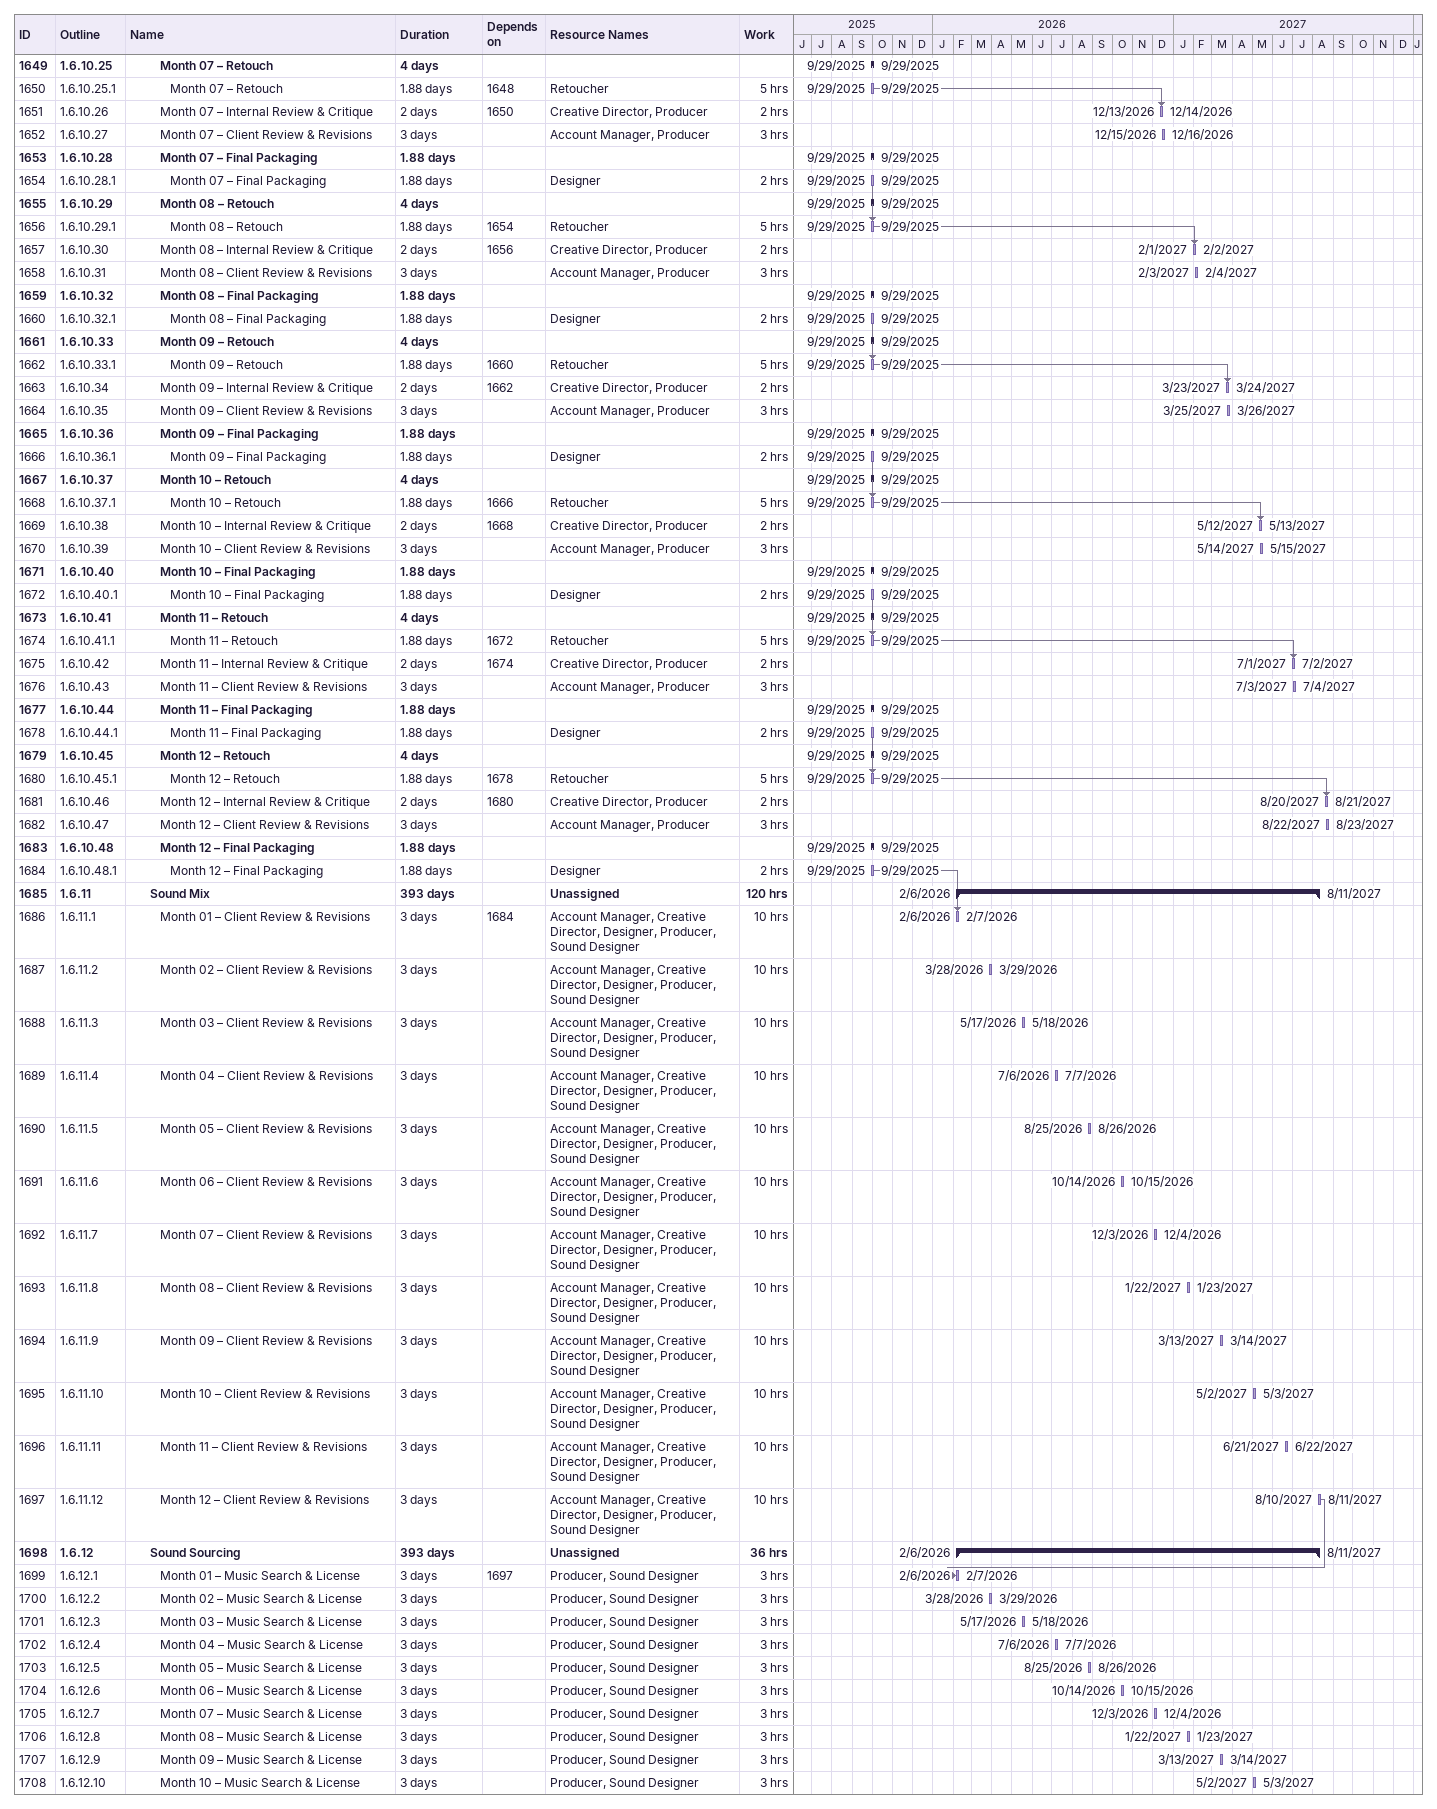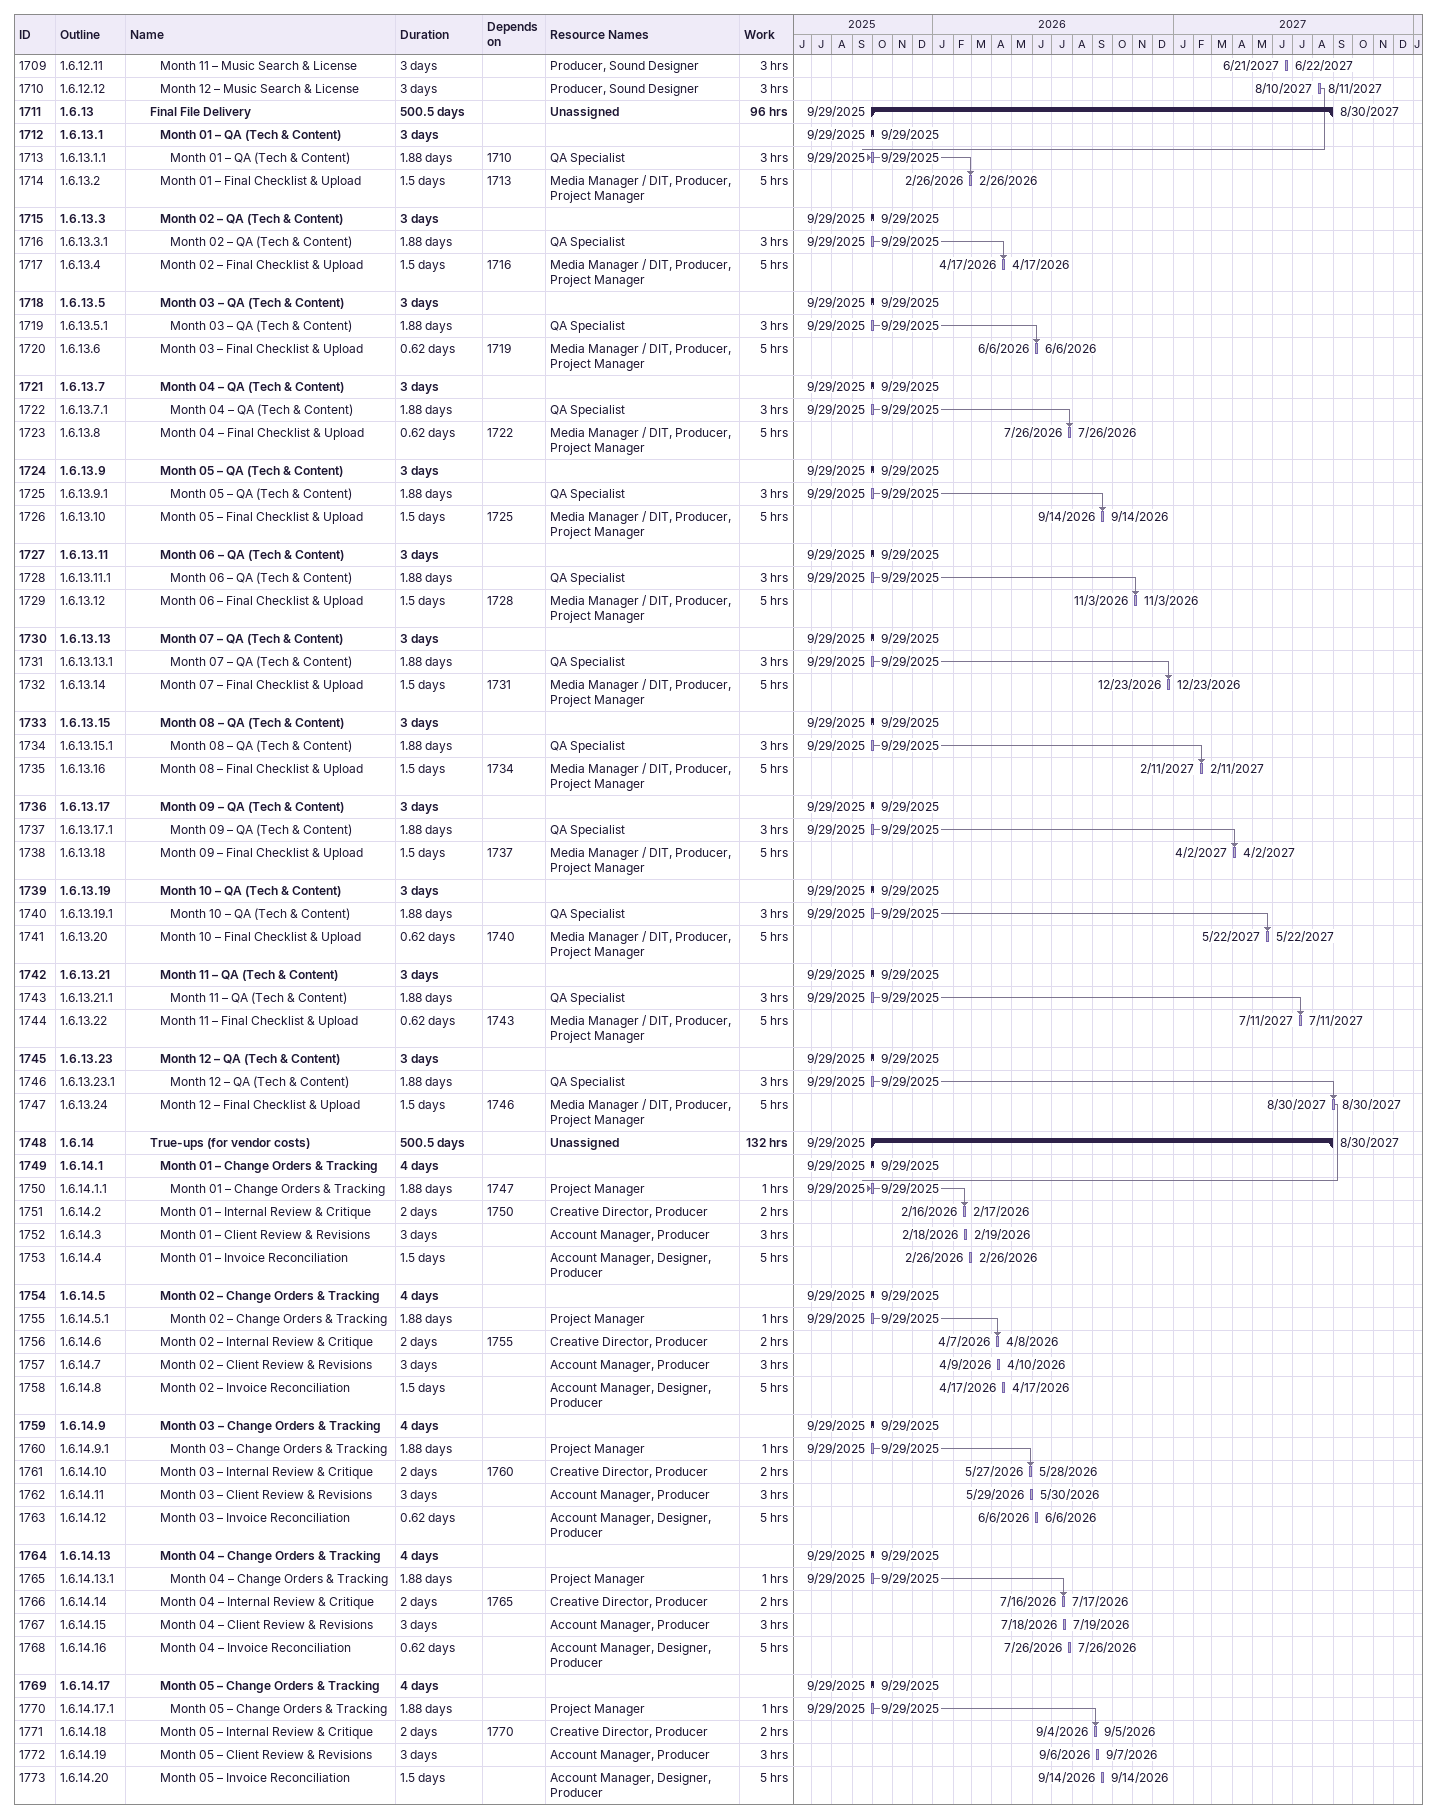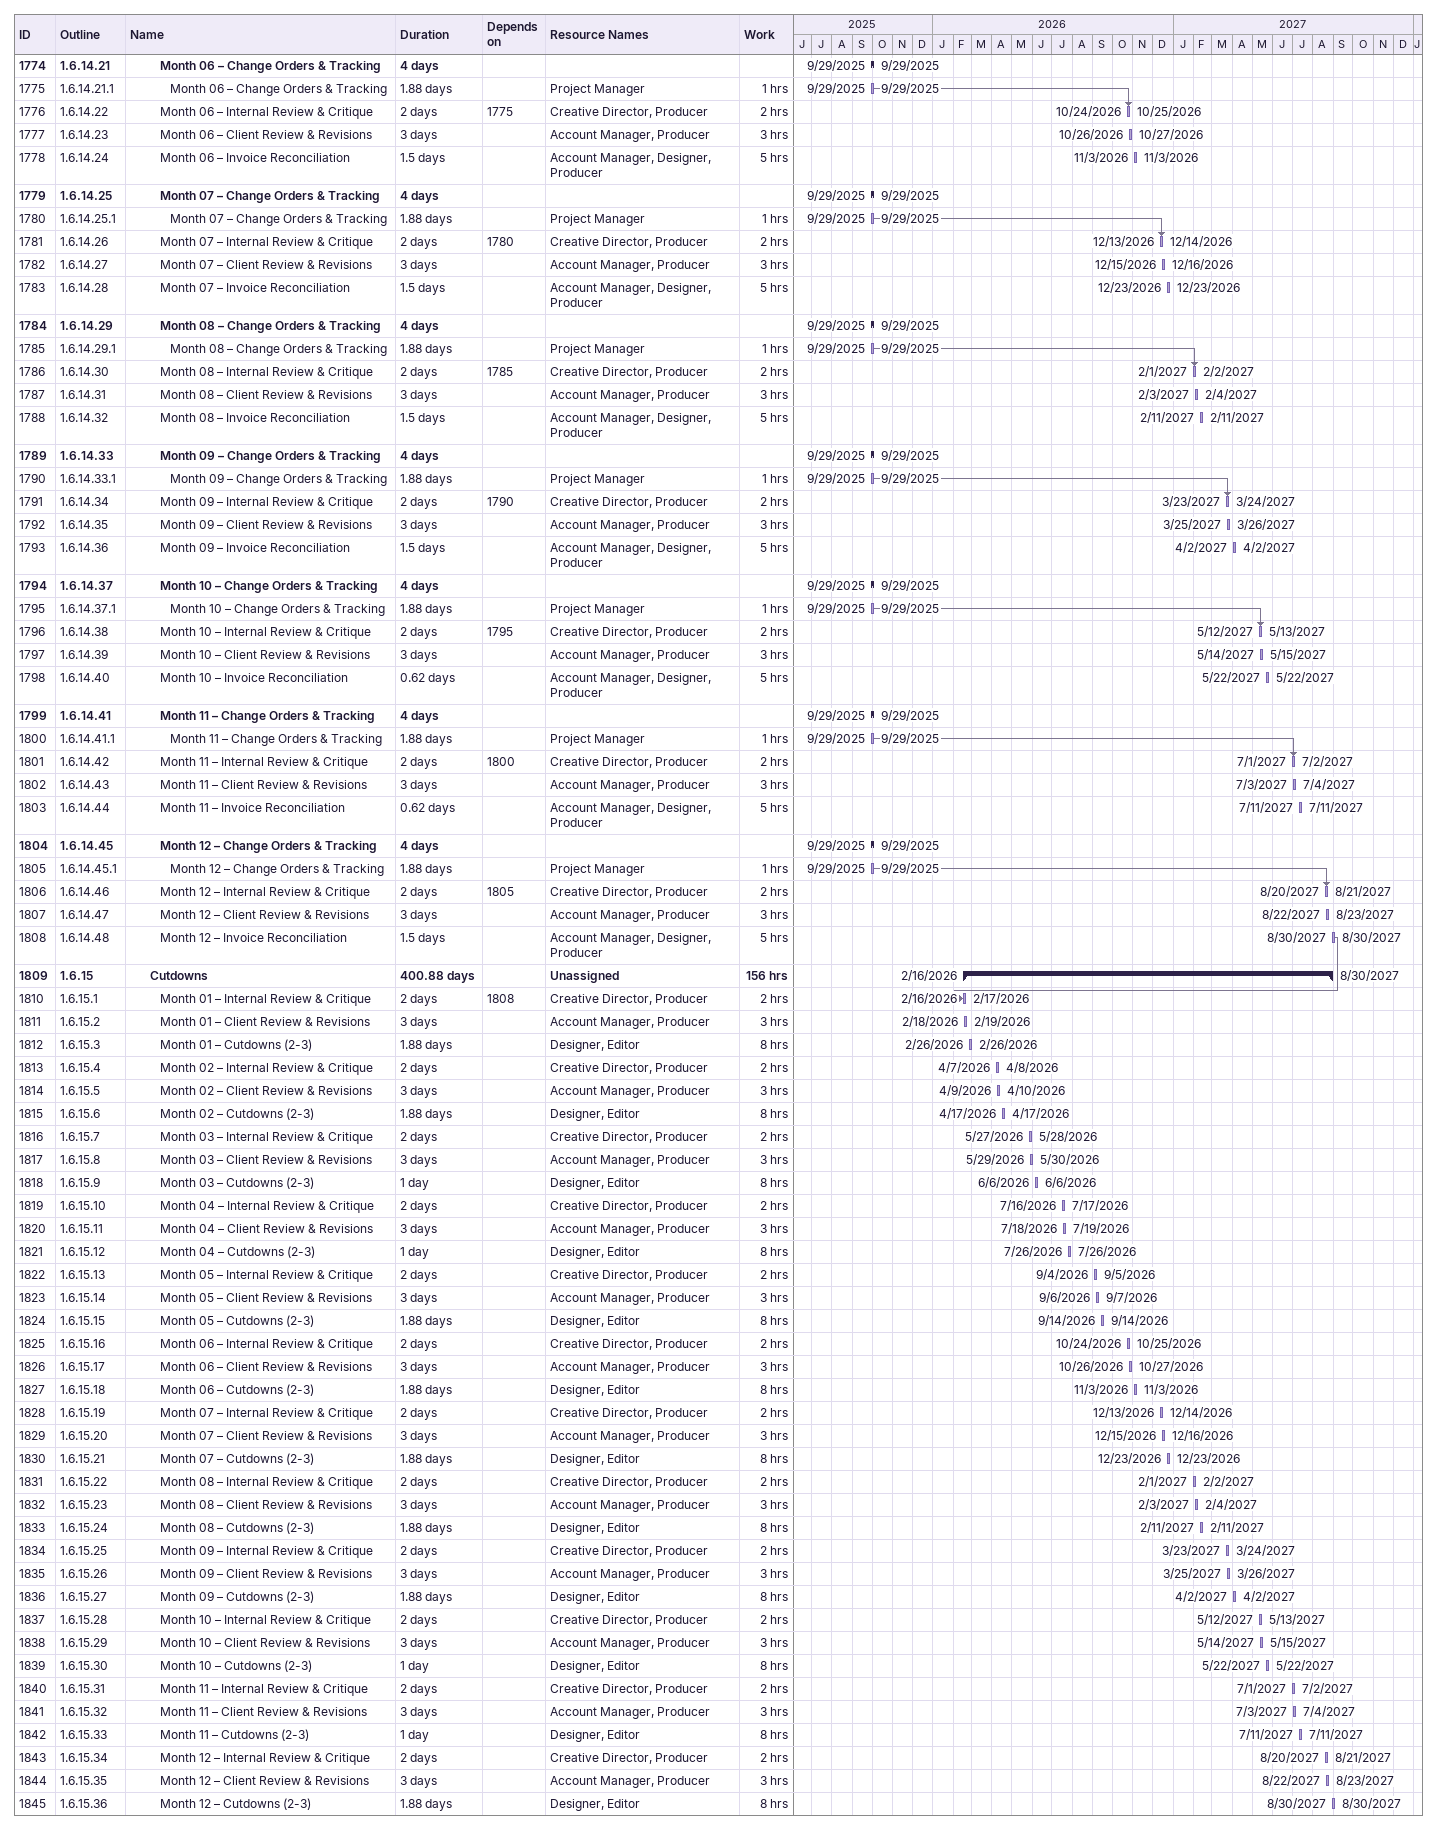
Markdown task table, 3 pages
| ID | WBS | Task | Duration | Start | Finish | Predecessors | Resources | Work (h) |
|---|---|---|---|---|---|---|---|---|
| 1649 | 1.6.10.25 | **Month 07 – Retouch** | 4d | 2025-09-29 | 2025-09-29 |  |  |  |
| 1650 | 1.6.10.25.1 | Month 07 – Retouch | 1.88d | 2025-09-29 | 2025-09-29 | 1648 | Retoucher | 5 |
| 1651 | 1.6.10.26 | Month 07 – Internal Review & Critique | 2d | 2026-12-13 | 2026-12-14 | 1650 | Creative Director, Producer | 2 |
| 1652 | 1.6.10.27 | Month 07 – Client Review & Revisions | 3d | 2026-12-15 | 2026-12-16 |  | Account Manager, Producer | 3 |
| 1653 | 1.6.10.28 | **Month 07 – Final Packaging** | 1.88d | 2025-09-29 | 2025-09-29 |  |  |  |
| 1654 | 1.6.10.28.1 | Month 07 – Final Packaging | 1.88d | 2025-09-29 | 2025-09-29 |  | Designer | 2 |
| 1655 | 1.6.10.29 | **Month 08 – Retouch** | 4d | 2025-09-29 | 2025-09-29 |  |  |  |
| 1656 | 1.6.10.29.1 | Month 08 – Retouch | 1.88d | 2025-09-29 | 2025-09-29 | 1654 | Retoucher | 5 |
| 1657 | 1.6.10.30 | Month 08 – Internal Review & Critique | 2d | 2027-02-01 | 2027-02-02 | 1656 | Creative Director, Producer | 2 |
| 1658 | 1.6.10.31 | Month 08 – Client Review & Revisions | 3d | 2027-02-03 | 2027-02-04 |  | Account Manager, Producer | 3 |
| 1659 | 1.6.10.32 | **Month 08 – Final Packaging** | 1.88d | 2025-09-29 | 2025-09-29 |  |  |  |
| 1660 | 1.6.10.32.1 | Month 08 – Final Packaging | 1.88d | 2025-09-29 | 2025-09-29 |  | Designer | 2 |
| 1661 | 1.6.10.33 | **Month 09 – Retouch** | 4d | 2025-09-29 | 2025-09-29 |  |  |  |
| 1662 | 1.6.10.33.1 | Month 09 – Retouch | 1.88d | 2025-09-29 | 2025-09-29 | 1660 | Retoucher | 5 |
| 1663 | 1.6.10.34 | Month 09 – Internal Review & Critique | 2d | 2027-03-23 | 2027-03-24 | 1662 | Creative Director, Producer | 2 |
| 1664 | 1.6.10.35 | Month 09 – Client Review & Revisions | 3d | 2027-03-25 | 2027-03-26 |  | Account Manager, Producer | 3 |
| 1665 | 1.6.10.36 | **Month 09 – Final Packaging** | 1.88d | 2025-09-29 | 2025-09-29 |  |  |  |
| 1666 | 1.6.10.36.1 | Month 09 – Final Packaging | 1.88d | 2025-09-29 | 2025-09-29 |  | Designer | 2 |
| 1667 | 1.6.10.37 | **Month 10 – Retouch** | 4d | 2025-09-29 | 2025-09-29 |  |  |  |
| 1668 | 1.6.10.37.1 | Month 10 – Retouch | 1.88d | 2025-09-29 | 2025-09-29 | 1666 | Retoucher | 5 |
| 1669 | 1.6.10.38 | Month 10 – Internal Review & Critique | 2d | 2027-05-12 | 2027-05-13 | 1668 | Creative Director, Producer | 2 |
| 1670 | 1.6.10.39 | Month 10 – Client Review & Revisions | 3d | 2027-05-14 | 2027-05-15 |  | Account Manager, Producer | 3 |
| 1671 | 1.6.10.40 | **Month 10 – Final Packaging** | 1.88d | 2025-09-29 | 2025-09-29 |  |  |  |
| 1672 | 1.6.10.40.1 | Month 10 – Final Packaging | 1.88d | 2025-09-29 | 2025-09-29 |  | Designer | 2 |
| 1673 | 1.6.10.41 | **Month 11 – Retouch** | 4d | 2025-09-29 | 2025-09-29 |  |  |  |
| 1674 | 1.6.10.41.1 | Month 11 – Retouch | 1.88d | 2025-09-29 | 2025-09-29 | 1672 | Retoucher | 5 |
| 1675 | 1.6.10.42 | Month 11 – Internal Review & Critique | 2d | 2027-07-01 | 2027-07-02 | 1674 | Creative Director, Producer | 2 |
| 1676 | 1.6.10.43 | Month 11 – Client Review & Revisions | 3d | 2027-07-03 | 2027-07-04 |  | Account Manager, Producer | 3 |
| 1677 | 1.6.10.44 | **Month 11 – Final Packaging** | 1.88d | 2025-09-29 | 2025-09-29 |  |  |  |
| 1678 | 1.6.10.44.1 | Month 11 – Final Packaging | 1.88d | 2025-09-29 | 2025-09-29 |  | Designer | 2 |
| 1679 | 1.6.10.45 | **Month 12 – Retouch** | 4d | 2025-09-29 | 2025-09-29 |  |  |  |
| 1680 | 1.6.10.45.1 | Month 12 – Retouch | 1.88d | 2025-09-29 | 2025-09-29 | 1678 | Retoucher | 5 |
| 1681 | 1.6.10.46 | Month 12 – Internal Review & Critique | 2d | 2027-08-20 | 2027-08-21 | 1680 | Creative Director, Producer | 2 |
| 1682 | 1.6.10.47 | Month 12 – Client Review & Revisions | 3d | 2027-08-22 | 2027-08-23 |  | Account Manager, Producer | 3 |
| 1683 | 1.6.10.48 | **Month 12 – Final Packaging** | 1.88d | 2025-09-29 | 2025-09-29 |  |  |  |
| 1684 | 1.6.10.48.1 | Month 12 – Final Packaging | 1.88d | 2025-09-29 | 2025-09-29 |  | Designer | 2 |
| 1685 | 1.6.11 | **Sound Mix** | 393d | 2026-02-06 | 2027-08-11 |  | Unassigned | 120 |
| 1686 | 1.6.11.1 | Month 01 – Client Review & Revisions | 3d | 2026-02-06 | 2026-02-07 | 1684 | Account Manager, Creative Director, Designer, Producer, Sound Designer | 10 |
| 1687 | 1.6.11.2 | Month 02 – Client Review & Revisions | 3d | 2026-03-28 | 2026-03-29 |  | Account Manager, Creative Director, Designer, Producer, Sound Designer | 10 |
| 1688 | 1.6.11.3 | Month 03 – Client Review & Revisions | 3d | 2026-05-17 | 2026-05-18 |  | Account Manager, Creative Director, Designer, Producer, Sound Designer | 10 |
| 1689 | 1.6.11.4 | Month 04 – Client Review & Revisions | 3d | 2026-07-06 | 2026-07-07 |  | Account Manager, Creative Director, Designer, Producer, Sound Designer | 10 |
| 1690 | 1.6.11.5 | Month 05 – Client Review & Revisions | 3d | 2026-08-25 | 2026-08-26 |  | Account Manager, Creative Director, Designer, Producer, Sound Designer | 10 |
| 1691 | 1.6.11.6 | Month 06 – Client Review & Revisions | 3d | 2026-10-14 | 2026-10-15 |  | Account Manager, Creative Director, Designer, Producer, Sound Designer | 10 |
| 1692 | 1.6.11.7 | Month 07 – Client Review & Revisions | 3d | 2026-12-03 | 2026-12-04 |  | Account Manager, Creative Director, Designer, Producer, Sound Designer | 10 |
| 1693 | 1.6.11.8 | Month 08 – Client Review & Revisions | 3d | 2027-01-22 | 2027-01-23 |  | Account Manager, Creative Director, Designer, Producer, Sound Designer | 10 |
| 1694 | 1.6.11.9 | Month 09 – Client Review & Revisions | 3d | 2027-03-13 | 2027-03-14 |  | Account Manager, Creative Director, Designer, Producer, Sound Designer | 10 |
| 1695 | 1.6.11.10 | Month 10 – Client Review & Revisions | 3d | 2027-05-02 | 2027-05-03 |  | Account Manager, Creative Director, Designer, Producer, Sound Designer | 10 |
| 1696 | 1.6.11.11 | Month 11 – Client Review & Revisions | 3d | 2027-06-21 | 2027-06-22 |  | Account Manager, Creative Director, Designer, Producer, Sound Designer | 10 |
| 1697 | 1.6.11.12 | Month 12 – Client Review & Revisions | 3d | 2027-08-10 | 2027-08-11 |  | Account Manager, Creative Director, Designer, Producer, Sound Designer | 10 |
| 1698 | 1.6.12 | **Sound Sourcing** | 393d | 2026-02-06 | 2027-08-11 |  | Unassigned | 36 |
| 1699 | 1.6.12.1 | Month 01 – Music Search & License | 3d | 2026-02-06 | 2026-02-07 | 1697 | Producer, Sound Designer | 3 |
| 1700 | 1.6.12.2 | Month 02 – Music Search & License | 3d | 2026-03-28 | 2026-03-29 |  | Producer, Sound Designer | 3 |
| 1701 | 1.6.12.3 | Month 03 – Music Search & License | 3d | 2026-05-17 | 2026-05-18 |  | Producer, Sound Designer | 3 |
| 1702 | 1.6.12.4 | Month 04 – Music Search & License | 3d | 2026-07-06 | 2026-07-07 |  | Producer, Sound Designer | 3 |
| 1703 | 1.6.12.5 | Month 05 – Music Search & License | 3d | 2026-08-25 | 2026-08-26 |  | Producer, Sound Designer | 3 |
| 1704 | 1.6.12.6 | Month 06 – Music Search & License | 3d | 2026-10-14 | 2026-10-15 |  | Producer, Sound Designer | 3 |
| 1705 | 1.6.12.7 | Month 07 – Music Search & License | 3d | 2026-12-03 | 2026-12-04 |  | Producer, Sound Designer | 3 |
| 1706 | 1.6.12.8 | Month 08 – Music Search & License | 3d | 2027-01-22 | 2027-01-23 |  | Producer, Sound Designer | 3 |
| 1707 | 1.6.12.9 | Month 09 – Music Search & License | 3d | 2027-03-13 | 2027-03-14 |  | Producer, Sound Designer | 3 |
| 1708 | 1.6.12.10 | Month 10 – Music Search & License | 3d | 2027-05-02 | 2027-05-03 |  | Producer, Sound Designer | 3 |
| 1709 | 1.6.12.11 | Month 11 – Music Search & License | 3d | 2027-06-21 | 2027-06-22 |  | Producer, Sound Designer | 3 |
| 1710 | 1.6.12.12 | Month 12 – Music Search & License | 3d | 2027-08-10 | 2027-08-11 |  | Producer, Sound Designer | 3 |
| 1711 | 1.6.13 | **Final File Delivery** | 500.5d | 2025-09-29 | 2027-08-30 |  | Unassigned | 96 |
| 1712 | 1.6.13.1 | **Month 01 – QA (Tech & Content)** | 3d | 2025-09-29 | 2025-09-29 |  |  |  |
| 1713 | 1.6.13.1.1 | Month 01 – QA (Tech & Content) | 1.88d | 2025-09-29 | 2025-09-29 | 1710 | QA Specialist | 3 |
| 1714 | 1.6.13.2 | Month 01 – Final Checklist & Upload | 1.5d | 2026-02-26 | 2026-02-26 | 1713 | Media Manager / DIT, Producer, Project Manager | 5 |
| 1715 | 1.6.13.3 | **Month 02 – QA (Tech & Content)** | 3d | 2025-09-29 | 2025-09-29 |  |  |  |
| 1716 | 1.6.13.3.1 | Month 02 – QA (Tech & Content) | 1.88d | 2025-09-29 | 2025-09-29 |  | QA Specialist | 3 |
| 1717 | 1.6.13.4 | Month 02 – Final Checklist & Upload | 1.5d | 2026-04-17 | 2026-04-17 | 1716 | Media Manager / DIT, Producer, Project Manager | 5 |
| 1718 | 1.6.13.5 | **Month 03 – QA (Tech & Content)** | 3d | 2025-09-29 | 2025-09-29 |  |  |  |
| 1719 | 1.6.13.5.1 | Month 03 – QA (Tech & Content) | 1.88d | 2025-09-29 | 2025-09-29 |  | QA Specialist | 3 |
| 1720 | 1.6.13.6 | Month 03 – Final Checklist & Upload | 0.62d | 2026-06-06 | 2026-06-06 | 1719 | Media Manager / DIT, Producer, Project Manager | 5 |
| 1721 | 1.6.13.7 | **Month 04 – QA (Tech & Content)** | 3d | 2025-09-29 | 2025-09-29 |  |  |  |
| 1722 | 1.6.13.7.1 | Month 04 – QA (Tech & Content) | 1.88d | 2025-09-29 | 2025-09-29 |  | QA Specialist | 3 |
| 1723 | 1.6.13.8 | Month 04 – Final Checklist & Upload | 0.62d | 2026-07-26 | 2026-07-26 | 1722 | Media Manager / DIT, Producer, Project Manager | 5 |
| 1724 | 1.6.13.9 | **Month 05 – QA (Tech & Content)** | 3d | 2025-09-29 | 2025-09-29 |  |  |  |
| 1725 | 1.6.13.9.1 | Month 05 – QA (Tech & Content) | 1.88d | 2025-09-29 | 2025-09-29 |  | QA Specialist | 3 |
| 1726 | 1.6.13.10 | Month 05 – Final Checklist & Upload | 1.5d | 2026-09-14 | 2026-09-14 | 1725 | Media Manager / DIT, Producer, Project Manager | 5 |
| 1727 | 1.6.13.11 | **Month 06 – QA (Tech & Content)** | 3d | 2025-09-29 | 2025-09-29 |  |  |  |
| 1728 | 1.6.13.11.1 | Month 06 – QA (Tech & Content) | 1.88d | 2025-09-29 | 2025-09-29 |  | QA Specialist | 3 |
| 1729 | 1.6.13.12 | Month 06 – Final Checklist & Upload | 1.5d | 2026-11-03 | 2026-11-03 | 1728 | Media Manager / DIT, Producer, Project Manager | 5 |
| 1730 | 1.6.13.13 | **Month 07 – QA (Tech & Content)** | 3d | 2025-09-29 | 2025-09-29 |  |  |  |
| 1731 | 1.6.13.13.1 | Month 07 – QA (Tech & Content) | 1.88d | 2025-09-29 | 2025-09-29 |  | QA Specialist | 3 |
| 1732 | 1.6.13.14 | Month 07 – Final Checklist & Upload | 1.5d | 2026-12-23 | 2026-12-23 | 1731 | Media Manager / DIT, Producer, Project Manager | 5 |
| 1733 | 1.6.13.15 | **Month 08 – QA (Tech & Content)** | 3d | 2025-09-29 | 2025-09-29 |  |  |  |
| 1734 | 1.6.13.15.1 | Month 08 – QA (Tech & Content) | 1.88d | 2025-09-29 | 2025-09-29 |  | QA Specialist | 3 |
| 1735 | 1.6.13.16 | Month 08 – Final Checklist & Upload | 1.5d | 2027-02-11 | 2027-02-11 | 1734 | Media Manager / DIT, Producer, Project Manager | 5 |
| 1736 | 1.6.13.17 | **Month 09 – QA (Tech & Content)** | 3d | 2025-09-29 | 2025-09-29 |  |  |  |
| 1737 | 1.6.13.17.1 | Month 09 – QA (Tech & Content) | 1.88d | 2025-09-29 | 2025-09-29 |  | QA Specialist | 3 |
| 1738 | 1.6.13.18 | Month 09 – Final Checklist & Upload | 1.5d | 2027-04-02 | 2027-04-02 | 1737 | Media Manager / DIT, Producer, Project Manager | 5 |
| 1739 | 1.6.13.19 | **Month 10 – QA (Tech & Content)** | 3d | 2025-09-29 | 2025-09-29 |  |  |  |
| 1740 | 1.6.13.19.1 | Month 10 – QA (Tech & Content) | 1.88d | 2025-09-29 | 2025-09-29 |  | QA Specialist | 3 |
| 1741 | 1.6.13.20 | Month 10 – Final Checklist & Upload | 0.62d | 2027-05-22 | 2027-05-22 | 1740 | Media Manager / DIT, Producer, Project Manager | 5 |
| 1742 | 1.6.13.21 | **Month 11 – QA (Tech & Content)** | 3d | 2025-09-29 | 2025-09-29 |  |  |  |
| 1743 | 1.6.13.21.1 | Month 11 – QA (Tech & Content) | 1.88d | 2025-09-29 | 2025-09-29 |  | QA Specialist | 3 |
| 1744 | 1.6.13.22 | Month 11 – Final Checklist & Upload | 0.62d | 2027-07-11 | 2027-07-11 | 1743 | Media Manager / DIT, Producer, Project Manager | 5 |
| 1745 | 1.6.13.23 | **Month 12 – QA (Tech & Content)** | 3d | 2025-09-29 | 2025-09-29 |  |  |  |
| 1746 | 1.6.13.23.1 | Month 12 – QA (Tech & Content) | 1.88d | 2025-09-29 | 2025-09-29 |  | QA Specialist | 3 |
| 1747 | 1.6.13.24 | Month 12 – Final Checklist & Upload | 1.5d | 2027-08-30 | 2027-08-30 | 1746 | Media Manager / DIT, Producer, Project Manager | 5 |
| 1748 | 1.6.14 | **True-ups (for vendor costs)** | 500.5d | 2025-09-29 | 2027-08-30 |  | Unassigned | 132 |
| 1749 | 1.6.14.1 | **Month 01 – Change Orders & Tracking** | 4d | 2025-09-29 | 2025-09-29 |  |  |  |
| 1750 | 1.6.14.1.1 | Month 01 – Change Orders & Tracking | 1.88d | 2025-09-29 | 2025-09-29 | 1747 | Project Manager | 1 |
| 1751 | 1.6.14.2 | Month 01 – Internal Review & Critique | 2d | 2026-02-16 | 2026-02-17 | 1750 | Creative Director, Producer | 2 |
| 1752 | 1.6.14.3 | Month 01 – Client Review & Revisions | 3d | 2026-02-18 | 2026-02-19 |  | Account Manager, Producer | 3 |
| 1753 | 1.6.14.4 | Month 01 – Invoice Reconciliation | 1.5d | 2026-02-26 | 2026-02-26 |  | Account Manager, Designer, Producer | 5 |
| 1754 | 1.6.14.5 | **Month 02 – Change Orders & Tracking** | 4d | 2025-09-29 | 2025-09-29 |  |  |  |
| 1755 | 1.6.14.5.1 | Month 02 – Change Orders & Tracking | 1.88d | 2025-09-29 | 2025-09-29 |  | Project Manager | 1 |
| 1756 | 1.6.14.6 | Month 02 – Internal Review & Critique | 2d | 2026-04-07 | 2026-04-08 | 1755 | Creative Director, Producer | 2 |
| 1757 | 1.6.14.7 | Month 02 – Client Review & Revisions | 3d | 2026-04-09 | 2026-04-10 |  | Account Manager, Producer | 3 |
| 1758 | 1.6.14.8 | Month 02 – Invoice Reconciliation | 1.5d | 2026-04-17 | 2026-04-17 |  | Account Manager, Designer, Producer | 5 |
| 1759 | 1.6.14.9 | **Month 03 – Change Orders & Tracking** | 4d | 2025-09-29 | 2025-09-29 |  |  |  |
| 1760 | 1.6.14.9.1 | Month 03 – Change Orders & Tracking | 1.88d | 2025-09-29 | 2025-09-29 |  | Project Manager | 1 |
| 1761 | 1.6.14.10 | Month 03 – Internal Review & Critique | 2d | 2026-05-27 | 2026-05-28 | 1760 | Creative Director, Producer | 2 |
| 1762 | 1.6.14.11 | Month 03 – Client Review & Revisions | 3d | 2026-05-29 | 2026-05-30 |  | Account Manager, Producer | 3 |
| 1763 | 1.6.14.12 | Month 03 – Invoice Reconciliation | 0.62d | 2026-06-06 | 2026-06-06 |  | Account Manager, Designer, Producer | 5 |
| 1764 | 1.6.14.13 | **Month 04 – Change Orders & Tracking** | 4d | 2025-09-29 | 2025-09-29 |  |  |  |
| 1765 | 1.6.14.13.1 | Month 04 – Change Orders & Tracking | 1.88d | 2025-09-29 | 2025-09-29 |  | Project Manager | 1 |
| 1766 | 1.6.14.14 | Month 04 – Internal Review & Critique | 2d | 2026-07-16 | 2026-07-17 | 1765 | Creative Director, Producer | 2 |
| 1767 | 1.6.14.15 | Month 04 – Client Review & Revisions | 3d | 2026-07-18 | 2026-07-19 |  | Account Manager, Producer | 3 |
| 1768 | 1.6.14.16 | Month 04 – Invoice Reconciliation | 0.62d | 2026-07-26 | 2026-07-26 |  | Account Manager, Designer, Producer | 5 |
| 1769 | 1.6.14.17 | **Month 05 – Change Orders & Tracking** | 4d | 2025-09-29 | 2025-09-29 |  |  |  |
| 1770 | 1.6.14.17.1 | Month 05 – Change Orders & Tracking | 1.88d | 2025-09-29 | 2025-09-29 |  | Project Manager | 1 |
| 1771 | 1.6.14.18 | Month 05 – Internal Review & Critique | 2d | 2026-09-04 | 2026-09-05 | 1770 | Creative Director, Producer | 2 |
| 1772 | 1.6.14.19 | Month 05 – Client Review & Revisions | 3d | 2026-09-06 | 2026-09-07 |  | Account Manager, Producer | 3 |
| 1773 | 1.6.14.20 | Month 05 – Invoice Reconciliation | 1.5d | 2026-09-14 | 2026-09-14 |  | Account Manager, Designer, Producer | 5 |
| 1774 | 1.6.14.21 | **Month 06 – Change Orders & Tracking** | 4d | 2025-09-29 | 2025-09-29 |  |  |  |
| 1775 | 1.6.14.21.1 | Month 06 – Change Orders & Tracking | 1.88d | 2025-09-29 | 2025-09-29 |  | Project Manager | 1 |
| 1776 | 1.6.14.22 | Month 06 – Internal Review & Critique | 2d | 2026-10-24 | 2026-10-25 | 1775 | Creative Director, Producer | 2 |
| 1777 | 1.6.14.23 | Month 06 – Client Review & Revisions | 3d | 2026-10-26 | 2026-10-27 |  | Account Manager, Producer | 3 |
| 1778 | 1.6.14.24 | Month 06 – Invoice Reconciliation | 1.5d | 2026-11-03 | 2026-11-03 |  | Account Manager, Designer, Producer | 5 |
| 1779 | 1.6.14.25 | **Month 07 – Change Orders & Tracking** | 4d | 2025-09-29 | 2025-09-29 |  |  |  |
| 1780 | 1.6.14.25.1 | Month 07 – Change Orders & Tracking | 1.88d | 2025-09-29 | 2025-09-29 |  | Project Manager | 1 |
| 1781 | 1.6.14.26 | Month 07 – Internal Review & Critique | 2d | 2026-12-13 | 2026-12-14 | 1780 | Creative Director, Producer | 2 |
| 1782 | 1.6.14.27 | Month 07 – Client Review & Revisions | 3d | 2026-12-15 | 2026-12-16 |  | Account Manager, Producer | 3 |
| 1783 | 1.6.14.28 | Month 07 – Invoice Reconciliation | 1.5d | 2026-12-23 | 2026-12-23 |  | Account Manager, Designer, Producer | 5 |
| 1784 | 1.6.14.29 | **Month 08 – Change Orders & Tracking** | 4d | 2025-09-29 | 2025-09-29 |  |  |  |
| 1785 | 1.6.14.29.1 | Month 08 – Change Orders & Tracking | 1.88d | 2025-09-29 | 2025-09-29 |  | Project Manager | 1 |
| 1786 | 1.6.14.30 | Month 08 – Internal Review & Critique | 2d | 2027-02-01 | 2027-02-02 | 1785 | Creative Director, Producer | 2 |
| 1787 | 1.6.14.31 | Month 08 – Client Review & Revisions | 3d | 2027-02-03 | 2027-02-04 |  | Account Manager, Producer | 3 |
| 1788 | 1.6.14.32 | Month 08 – Invoice Reconciliation | 1.5d | 2027-02-11 | 2027-02-11 |  | Account Manager, Designer, Producer | 5 |
| 1789 | 1.6.14.33 | **Month 09 – Change Orders & Tracking** | 4d | 2025-09-29 | 2025-09-29 |  |  |  |
| 1790 | 1.6.14.33.1 | Month 09 – Change Orders & Tracking | 1.88d | 2025-09-29 | 2025-09-29 |  | Project Manager | 1 |
| 1791 | 1.6.14.34 | Month 09 – Internal Review & Critique | 2d | 2027-03-23 | 2027-03-24 | 1790 | Creative Director, Producer | 2 |
| 1792 | 1.6.14.35 | Month 09 – Client Review & Revisions | 3d | 2027-03-25 | 2027-03-26 |  | Account Manager, Producer | 3 |
| 1793 | 1.6.14.36 | Month 09 – Invoice Reconciliation | 1.5d | 2027-04-02 | 2027-04-02 |  | Account Manager, Designer, Producer | 5 |
| 1794 | 1.6.14.37 | **Month 10 – Change Orders & Tracking** | 4d | 2025-09-29 | 2025-09-29 |  |  |  |
| 1795 | 1.6.14.37.1 | Month 10 – Change Orders & Tracking | 1.88d | 2025-09-29 | 2025-09-29 |  | Project Manager | 1 |
| 1796 | 1.6.14.38 | Month 10 – Internal Review & Critique | 2d | 2027-05-12 | 2027-05-13 | 1795 | Creative Director, Producer | 2 |
| 1797 | 1.6.14.39 | Month 10 – Client Review & Revisions | 3d | 2027-05-14 | 2027-05-15 |  | Account Manager, Producer | 3 |
| 1798 | 1.6.14.40 | Month 10 – Invoice Reconciliation | 0.62d | 2027-05-22 | 2027-05-22 |  | Account Manager, Designer, Producer | 5 |
| 1799 | 1.6.14.41 | **Month 11 – Change Orders & Tracking** | 4d | 2025-09-29 | 2025-09-29 |  |  |  |
| 1800 | 1.6.14.41.1 | Month 11 – Change Orders & Tracking | 1.88d | 2025-09-29 | 2025-09-29 |  | Project Manager | 1 |
| 1801 | 1.6.14.42 | Month 11 – Internal Review & Critique | 2d | 2027-07-01 | 2027-07-02 | 1800 | Creative Director, Producer | 2 |
| 1802 | 1.6.14.43 | Month 11 – Client Review & Revisions | 3d | 2027-07-03 | 2027-07-04 |  | Account Manager, Producer | 3 |
| 1803 | 1.6.14.44 | Month 11 – Invoice Reconciliation | 0.62d | 2027-07-11 | 2027-07-11 |  | Account Manager, Designer, Producer | 5 |
| 1804 | 1.6.14.45 | **Month 12 – Change Orders & Tracking** | 4d | 2025-09-29 | 2025-09-29 |  |  |  |
| 1805 | 1.6.14.45.1 | Month 12 – Change Orders & Tracking | 1.88d | 2025-09-29 | 2025-09-29 |  | Project Manager | 1 |
| 1806 | 1.6.14.46 | Month 12 – Internal Review & Critique | 2d | 2027-08-20 | 2027-08-21 | 1805 | Creative Director, Producer | 2 |
| 1807 | 1.6.14.47 | Month 12 – Client Review & Revisions | 3d | 2027-08-22 | 2027-08-23 |  | Account Manager, Producer | 3 |
| 1808 | 1.6.14.48 | Month 12 – Invoice Reconciliation | 1.5d | 2027-08-30 | 2027-08-30 |  | Account Manager, Designer, Producer | 5 |
| 1809 | 1.6.15 | **Cutdowns** | 400.88d | 2026-02-16 | 2027-08-30 |  | Unassigned | 156 |
| 1810 | 1.6.15.1 | Month 01 – Internal Review & Critique | 2d | 2026-02-16 | 2026-02-17 | 1808 | Creative Director, Producer | 2 |
| 1811 | 1.6.15.2 | Month 01 – Client Review & Revisions | 3d | 2026-02-18 | 2026-02-19 |  | Account Manager, Producer | 3 |
| 1812 | 1.6.15.3 | Month 01 – Cutdowns (2-3) | 1.88d | 2026-02-26 | 2026-02-26 |  | Designer, Editor | 8 |
| 1813 | 1.6.15.4 | Month 02 – Internal Review & Critique | 2d | 2026-04-07 | 2026-04-08 |  | Creative Director, Producer | 2 |
| 1814 | 1.6.15.5 | Month 02 – Client Review & Revisions | 3d | 2026-04-09 | 2026-04-10 |  | Account Manager, Producer | 3 |
| 1815 | 1.6.15.6 | Month 02 – Cutdowns (2-3) | 1.88d | 2026-04-17 | 2026-04-17 |  | Designer, Editor | 8 |
| 1816 | 1.6.15.7 | Month 03 – Internal Review & Critique | 2d | 2026-05-27 | 2026-05-28 |  | Creative Director, Producer | 2 |
| 1817 | 1.6.15.8 | Month 03 – Client Review & Revisions | 3d | 2026-05-29 | 2026-05-30 |  | Account Manager, Producer | 3 |
| 1818 | 1.6.15.9 | Month 03 – Cutdowns (2-3) | 1d | 2026-06-06 | 2026-06-06 |  | Designer, Editor | 8 |
| 1819 | 1.6.15.10 | Month 04 – Internal Review & Critique | 2d | 2026-07-16 | 2026-07-17 |  | Creative Director, Producer | 2 |
| 1820 | 1.6.15.11 | Month 04 – Client Review & Revisions | 3d | 2026-07-18 | 2026-07-19 |  | Account Manager, Producer | 3 |
| 1821 | 1.6.15.12 | Month 04 – Cutdowns (2-3) | 1d | 2026-07-26 | 2026-07-26 |  | Designer, Editor | 8 |
| 1822 | 1.6.15.13 | Month 05 – Internal Review & Critique | 2d | 2026-09-04 | 2026-09-05 |  | Creative Director, Producer | 2 |
| 1823 | 1.6.15.14 | Month 05 – Client Review & Revisions | 3d | 2026-09-06 | 2026-09-07 |  | Account Manager, Producer | 3 |
| 1824 | 1.6.15.15 | Month 05 – Cutdowns (2-3) | 1.88d | 2026-09-14 | 2026-09-14 |  | Designer, Editor | 8 |
| 1825 | 1.6.15.16 | Month 06 – Internal Review & Critique | 2d | 2026-10-24 | 2026-10-25 |  | Creative Director, Producer | 2 |
| 1826 | 1.6.15.17 | Month 06 – Client Review & Revisions | 3d | 2026-10-26 | 2026-10-27 |  | Account Manager, Producer | 3 |
| 1827 | 1.6.15.18 | Month 06 – Cutdowns (2-3) | 1.88d | 2026-11-03 | 2026-11-03 |  | Designer, Editor | 8 |
| 1828 | 1.6.15.19 | Month 07 – Internal Review & Critique | 2d | 2026-12-13 | 2026-12-14 |  | Creative Director, Producer | 2 |
| 1829 | 1.6.15.20 | Month 07 – Client Review & Revisions | 3d | 2026-12-15 | 2026-12-16 |  | Account Manager, Producer | 3 |
| 1830 | 1.6.15.21 | Month 07 – Cutdowns (2-3) | 1.88d | 2026-12-23 | 2026-12-23 |  | Designer, Editor | 8 |
| 1831 | 1.6.15.22 | Month 08 – Internal Review & Critique | 2d | 2027-02-01 | 2027-02-02 |  | Creative Director, Producer | 2 |
| 1832 | 1.6.15.23 | Month 08 – Client Review & Revisions | 3d | 2027-02-03 | 2027-02-04 |  | Account Manager, Producer | 3 |
| 1833 | 1.6.15.24 | Month 08 – Cutdowns (2-3) | 1.88d | 2027-02-11 | 2027-02-11 |  | Designer, Editor | 8 |
| 1834 | 1.6.15.25 | Month 09 – Internal Review & Critique | 2d | 2027-03-23 | 2027-03-24 |  | Creative Director, Producer | 2 |
| 1835 | 1.6.15.26 | Month 09 – Client Review & Revisions | 3d | 2027-03-25 | 2027-03-26 |  | Account Manager, Producer | 3 |
| 1836 | 1.6.15.27 | Month 09 – Cutdowns (2-3) | 1.88d | 2027-04-02 | 2027-04-02 |  | Designer, Editor | 8 |
| 1837 | 1.6.15.28 | Month 10 – Internal Review & Critique | 2d | 2027-05-12 | 2027-05-13 |  | Creative Director, Producer | 2 |
| 1838 | 1.6.15.29 | Month 10 – Client Review & Revisions | 3d | 2027-05-14 | 2027-05-15 |  | Account Manager, Producer | 3 |
| 1839 | 1.6.15.30 | Month 10 – Cutdowns (2-3) | 1d | 2027-05-22 | 2027-05-22 |  | Designer, Editor | 8 |
| 1840 | 1.6.15.31 | Month 11 – Internal Review & Critique | 2d | 2027-07-01 | 2027-07-02 |  | Creative Director, Producer | 2 |
| 1841 | 1.6.15.32 | Month 11 – Client Review & Revisions | 3d | 2027-07-03 | 2027-07-04 |  | Account Manager, Producer | 3 |
| 1842 | 1.6.15.33 | Month 11 – Cutdowns (2-3) | 1d | 2027-07-11 | 2027-07-11 |  | Designer, Editor | 8 |
| 1843 | 1.6.15.34 | Month 12 – Internal Review & Critique | 2d | 2027-08-20 | 2027-08-21 |  | Creative Director, Producer | 2 |
| 1844 | 1.6.15.35 | Month 12 – Client Review & Revisions | 3d | 2027-08-22 | 2027-08-23 |  | Account Manager, Producer | 3 |
| 1845 | 1.6.15.36 | Month 12 – Cutdowns (2-3) | 1.88d | 2027-08-30 | 2027-08-30 |  | Designer, Editor | 8 |
